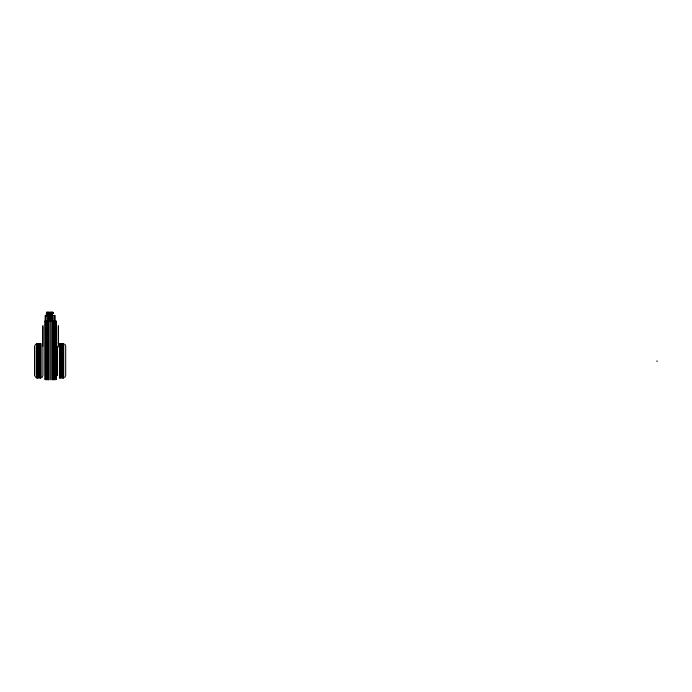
<?xml version="1.0" encoding="UTF-8"?>
<svg xmlns="http://www.w3.org/2000/svg" width="692" height="692" viewBox="0 0 692 692"><rect width="100%" height="100%" fill="white"/><g stroke="black" fill="none" stroke-linecap="round" stroke-linejoin="round"><path stroke-width="1.04" d="M46.433 312.931L46.935 312.196L47.636 312.196L47.636 312.974L47.869 312.196L48.431 312.196L48.431 312.974L48.674 312.196L49.417 312.196L49.417 312.974L50.075 312.974L50.075 312.196L50.827 312.196L50.827 312.974L51.061 312.196L51.632 312.196L51.632 312.974L51.865 312.196L52.566 312.196L53.068 312.931M47.636 312.793L46.433 313.511L53.068 313.511L53.016 312.836M46.71 312.94L46.433 313.511M35.041 345.351L35.552 344.253M42.074 377.33L42.584 376.232M64.849 377.33L65.368 376.232M49.417 312.377L50.075 312.377M47.869 312.793L48.431 312.793M48.674 312.793L49.417 312.793M50.075 312.793L50.827 312.793M51.061 312.793L51.632 312.793M51.865 312.793L53.016 313.424M656.604 361.129L657.4 361.129M64.849 344.253L65.368 345.351M35.041 376.232L35.552 377.33M65.688 346.017L65.688 375.557M63.699 343.561L63.699 378.022M63.465 343.561L63.465 378.022M62.903 343.561L62.903 378.022M62.669 343.561L62.669 378.022M61.917 343.561L61.917 378.022M61.259 343.561L61.259 378.022M60.515 343.561L60.515 378.022M60.282 343.561L60.282 378.022M59.72 343.561L59.72 378.022M59.486 343.561L59.486 378.022M58.465 326.702L58.465 345.213M58.249 325.378L58.249 347.047M57.488 346.528L57.488 375.557M57.375 348.621L57.375 374.839M56.26 321.123L56.26 379.536M55.844 320.854L55.844 379.804M55.144 315.526L55.144 321.529M54.53 320.854L54.53 379.804M54.201 315.526L54.201 321.443M54.132 315.293L54.132 315.794M54.132 317.273L54.097 379.804M53.682 315.396L53.682 315.898M53.05 320.854L53.05 379.804M52.791 312.334L52.791 312.94L52.566 312.196M52.609 320.854L52.609 379.804M52.142 313.424L52.142 321.546M51.909 313.424L51.909 321.546M51.346 313.424L51.346 321.546M51.217 320.854L51.217 379.804M51.113 313.424L51.113 321.546M50.36 313.424L50.36 321.546M49.988 320.854L49.988 379.804M49.703 313.424L49.703 321.546M48.959 313.424L48.959 321.546M48.725 313.424L48.725 321.546M48.596 320.854L48.596 379.804M48.163 313.424L48.155 379.804M47.93 313.424L47.93 321.546M47.108 320.854L47.108 379.804M46.935 312.196L46.935 312.793M46.71 312.334L46.433 315.232L46.476 312.836M46.675 320.854L46.675 379.804M46.381 315.396L46.381 315.898M46.113 315.526L46.113 321.443M45.931 315.293L45.931 315.794M45.361 320.854L45.361 379.804M45.17 315.526L45.17 321.529M44.937 321.123L44.937 379.536M42.947 325.378L42.913 375.557M42.74 326.702L42.74 346.216M40.923 343.561L40.923 378.022M40.681 343.561L40.681 378.022M40.127 343.561L40.127 378.022M39.885 343.561L39.885 378.022M39.141 343.561L39.141 378.022M38.484 343.561L38.484 378.022M37.74 343.561L37.74 378.022M37.506 343.561L37.506 378.022M36.944 343.561L36.944 378.022M36.711 343.561L36.711 378.022M34.712 346.017L34.712 375.557M34.6 346.744L34.6 374.839"/></g></svg>
